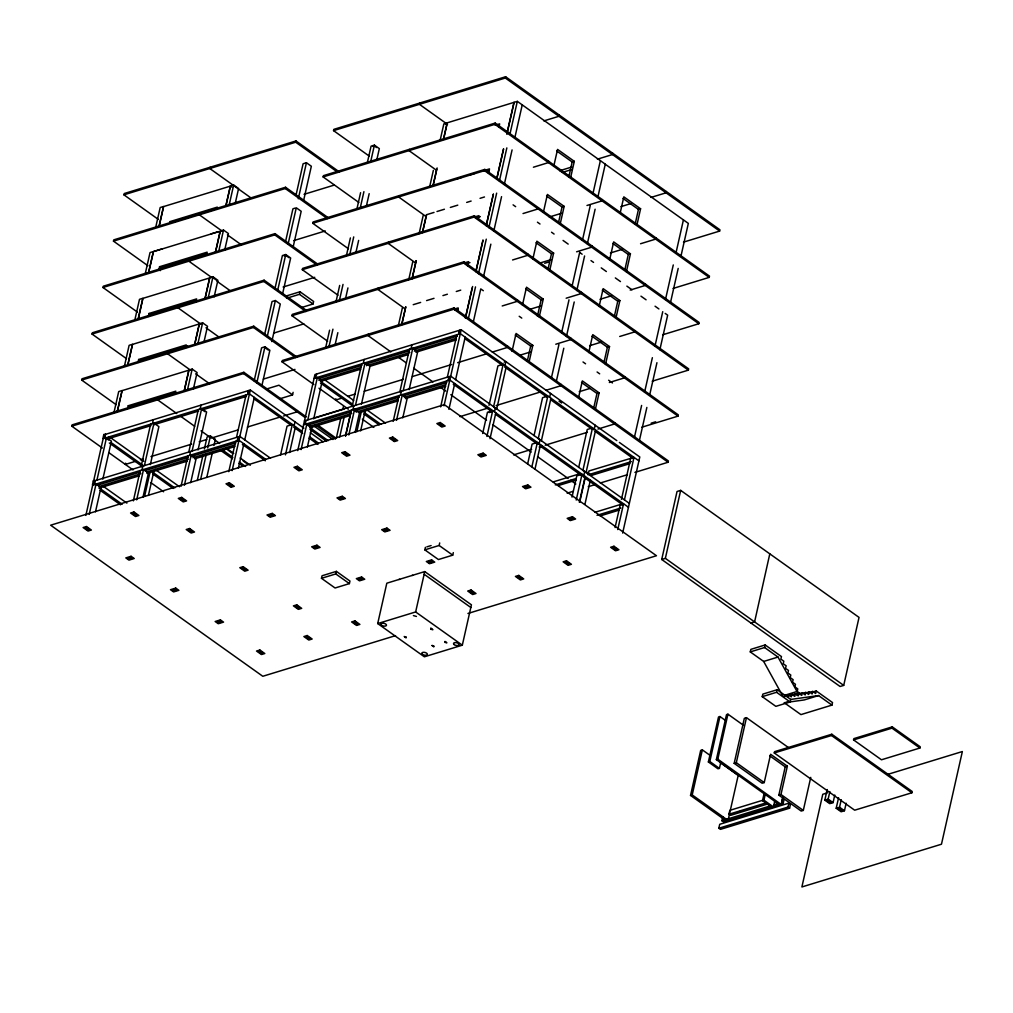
<?xml version="1.0" encoding="UTF-8"?>
<svg xmlns="http://www.w3.org/2000/svg" width="1013" height="1013" viewBox="0 0 1013 1013"><rect width="100%" height="100%" fill="white"/><g stroke="black" fill="none" stroke-linecap="round" stroke-linejoin="round"><path stroke-width="1.5" d="M116.115 404.668L81.673 380.065L81.964 378.799L253.744 326.186L297.113 357.171M126.486 358.653L92.044 334.062L92.335 332.783L264.114 280.183L306.205 310.244M102.389 448.037L71.771 426.169L72.062 424.89L243.842 372.29L306.344 416.938M137.413 312.105L102.971 287.502L103.263 286.223L275.042 233.623L317.145 263.697M147.911 265.735L113.481 241.132L113.76 239.866L285.552 187.253L328.921 218.238M158.357 219.416L123.915 194.825L124.206 193.546L295.986 140.946L339.355 171.919M85.864 515.414L92.702 485.062L238.954 440.288L265.761 459.37M94.26 484.594L95.133 480.694M104.706 438.211L105.58 434.311L250.325 390.03L303.925 428.195M89.207 514.401L96.045 484.049L100.958 487.544L95.488 511.818M96.919 480.149L106.492 437.667L111.405 441.161L102.857 479.098M113.963 412.595L118.698 391.575L122.041 390.549L117.305 411.569L122.142 390.625L188.937 370.163L184.163 391.157L188.849 370.1L192.179 369.074L197.092 372.569L193.369 389.081M124.384 366.339L129.12 345.319L132.462 344.293L127.727 365.313L132.564 344.369L199.371 323.919L194.585 344.901L199.27 323.843L202.613 322.818L207.513 326.313L204.132 341.33M134.754 320.323L139.49 299.316L142.833 298.291L138.097 319.31M145.29 273.586L150.025 252.566L152.254 251.882M155.774 227.039L160.181 207.526L163.511 206.5L159.117 226.026M125.637 463.156L125.346 464.435L135.894 461.206M133.349 500.878L140.187 470.526M141.06 466.638L150.633 424.143M167.854 352.486L167.563 353.765L190.533 370.163M178.225 306.483L177.933 307.762L200.903 324.16M189.152 259.923L188.861 261.202L211.831 277.6M141.972 469.981L142.846 466.081M152.431 423.599L153.305 419.699M157.952 398.59L157.661 399.869L176.794 413.532M199.65 213.553L199.371 214.832L222.328 231.23M210.096 167.246L209.805 168.525L250.629 197.674M136.679 499.852L143.529 469.513L148.43 473.008L142.96 497.282M144.403 465.613L153.976 423.117L158.889 426.625L150.342 464.562M144.606 496.243L150.076 471.969M148.417 495.433L153.887 471.159M225.924 205.563L230.318 186.05L233.661 185.024L238.574 188.519L235.193 203.537M187.443 390.094L192.179 369.074M197.864 343.838L202.613 322.818M208.235 297.822L212.971 276.802L217.884 280.31L214.161 296.822M218.77 251.085L223.506 230.065L228.419 233.56L224.696 250.072M229.267 204.537L233.661 185.024M181.061 486.265L187.899 455.913M188.773 452.026L198.358 409.531M189.684 455.369L190.571 451.481M200.143 408.986L201.017 405.086M184.404 485.24L191.242 454.9L196.155 458.395L190.685 482.669M192.115 451L201.688 408.505L206.601 412.012L198.054 449.949M193.04 457.762L193.622 455.154M197.282 480.529L203.031 455.002M204.385 449L207.095 436.996L210.425 435.97L215.338 439.465L213.984 445.467M200.612 479.504L206.373 453.989M207.728 447.974L210.425 435.97L210.375 436.78M206.88 476.996L212.299 452.976M81.673 380.065L253.453 327.465L253.744 326.186M92.044 334.062L263.823 281.462L264.114 280.183M71.771 426.169L243.551 373.569L243.842 372.29M102.971 287.502L274.764 234.902L275.042 233.623M113.481 241.132L285.261 188.532L285.552 187.253M123.915 194.825L295.695 142.213L295.986 140.946M228.773 471.653L235.624 441.301M236.498 437.413L246.07 394.918M237.283 440.794L238.169 436.894L237.409 440.756M247.78 394.437L248.654 390.537L247.856 394.374M232.116 470.64L250.325 390.03M254.162 380.837L261.607 347.814L264.95 346.788L269.863 350.283L261.747 386.32M264.596 334.594L272.041 301.557L275.371 300.532L280.284 304.039L271.826 341.571M274.966 288.578L282.399 255.555L285.742 254.529L290.655 258.024L282.538 294.061M285.489 241.828L292.934 208.805L295.163 208.121M295.986 195.294L303.09 163.764L306.433 162.738L311.346 166.246L303.558 200.777M256.833 382.825L264.95 346.788M267.255 336.569L275.371 300.532M277.625 290.554L285.742 254.529M288.161 243.816L296.277 207.779L301.19 211.286L293.074 247.311M298.303 198.776L306.433 162.738M238.397 468.057L243.867 443.783M244.753 439.883L254.326 397.4M327.63 341.204L291.921 315.689L292.2 314.41L463.979 261.81L678.279 414.861L677.988 416.14L641.824 427.22M338 295.188L302.292 269.686L302.57 268.407L474.363 215.807L688.65 368.859L688.371 370.138L652.207 381.205M348.459 248.78L312.738 223.278L313.03 221.999L484.809 169.399L699.109 322.451L698.818 323.729L662.654 334.796M358.83 202.448L323.122 176.933L323.413 175.667L495.192 123.067L709.48 276.118L709.201 277.385L673.037 288.464M369.276 156.129L333.556 130.626L333.847 129.347L505.626 76.747L719.926 229.799L719.635 231.078L683.471 242.145M313.903 384.573L282.007 361.793L282.298 360.514L454.077 307.914L668.377 460.966L668.086 462.245L634.936 472.4M286.552 298.265L299.443 294.314L300.013 291.769L313.612 301.456L313.042 304.001L301.583 307.509M279.677 398.831L292.554 394.893L293.124 392.335M280.563 454.951L287.059 426.118L292.301 424.51L285.463 454.862M294.112 425.726L294.986 421.839M297.417 410.556L297.126 411.835L283.564 415.988M289.617 452.545L295.429 426.739M297.746 450.62L314.929 374.569L316.6 374.063L315.562 377.963M305.116 424.346L306.103 420.42M301.089 449.595L306.901 423.801L311.814 427.296L307.37 447.024M307.775 419.901L317.36 377.418L322.273 380.913L313.713 418.85M325.54 348.206L329.592 330.187M335.961 301.95L339.684 285.438M346.332 255.947L350.384 237.928M356.867 209.197L360.59 192.685M367.352 162.662L371.075 146.151L374.417 145.125L379.331 148.62L376.963 159.13M328.87 347.18L332.935 329.174M339.304 300.937L343.027 284.412M349.675 254.921L353.727 236.903M360.197 208.184L363.92 191.66M370.695 161.637L374.417 145.125M335.138 344.686L337.848 332.669M345.572 298.43L347.94 287.92M355.93 252.414L358.64 240.41M366.465 205.677L369.175 193.66M335.873 398.78L335.582 400.059L343.116 397.742M336.354 437.983L340.748 418.47M342.774 409.467L343.458 406.466M339.697 436.97L344.091 417.445M378.09 288.11L377.811 289.389L404.592 308.522M388.46 242.107L388.182 243.386L414.963 262.506M398.919 195.699L398.628 196.965L425.422 216.098M409.303 149.367L409.011 150.633L435.793 169.766M419.737 103.047L419.445 104.326L447.505 124.371M368.188 334.214L367.909 335.493L390.866 351.891M345.458 436.008L351.283 410.214M352.157 406.314L361.73 363.832M345.623 435.957L350.359 414.937M352.828 409.733L353.702 405.846M363.287 363.35L364.161 359.45M348.801 434.982L354.613 409.189L359.526 412.684L355.082 432.412M355.5 405.289L365.073 362.806L369.986 366.301L361.438 404.238M356.183 412.126L356.766 409.531M366.63 365.731L367.213 363.135M321.476 578.309L322.045 575.764L336.367 571.37L349.966 581.057L349.384 583.615L335.075 587.996L321.476 578.309L335.784 573.928L349.384 583.615M356.829 431.69L361.274 411.962M360.641 430.88L365.427 409.632M335.784 573.928L336.367 571.37M398.299 325.933L402.364 307.914M408.733 279.677L412.785 261.658M419.103 233.661L423.155 215.642M429.626 186.924L433.349 170.399M440.123 140.376L443.846 123.865L517.326 101.363L605.28 164.169L597.822 197.256M405.707 306.888L401.642 324.907L405.808 306.964M412.063 278.651L416.128 260.632M426.498 214.629L422.434 232.635L426.6 214.693L434.02 212.426M432.969 185.898L436.692 169.386M443.466 139.351L447.176 122.839M393.183 421.395L398.995 395.602M399.869 391.702L409.455 349.219M400.54 395.121L401.427 391.233M410.999 348.738L411.873 344.851M396.526 420.37L402.338 394.576L407.251 398.071L402.807 417.799M403.212 390.676L412.785 348.193L417.698 351.688L409.151 389.625M377.71 623.565L386.814 583.197L424.751 571.585L471.425 604.824L462.321 645.18L424.384 656.804L377.71 623.565L415.647 611.953L462.321 645.18M323.122 176.933L494.901 124.333L495.192 123.067M333.556 130.626L505.335 78.026L505.626 76.747M291.921 315.689L463.701 263.089L463.979 261.81M302.292 269.686L474.071 217.073L474.363 215.807M312.738 223.278L484.518 170.665L484.809 169.399M454.077 307.914L453.799 309.193L668.086 462.245M440.655 406.859L446.48 381.065M447.353 377.165L456.926 334.67M448.139 380.546L449.025 376.659M448.265 380.508L449.139 376.621M443.998 405.833L461.181 329.782L616.828 440.63M465.41 317.955L472.172 287.933M475.831 271.712L482.935 240.182M503.499 148.924L496.737 178.946L503.6 149M506.88 133.906L513.984 102.389M468.411 318.437L475.515 286.907M478.491 273.687L486.278 239.157M488.861 227.672L496.649 193.141M499.396 180.934L506.842 147.898M509.881 134.387L517.326 101.363M448.911 409.341L454.723 383.534M455.609 379.647L465.182 337.152M473.324 321.931L480.757 288.908L483.328 290.731M483.745 275.688L490.849 244.158M493.774 231.179L501.562 196.649M504.309 184.429L512.084 149.899M514.794 137.895L522.239 104.858M453.305 552.617L452.735 555.162L438.426 559.543L424.827 549.856L425.397 547.311M415.647 611.953L424.751 571.585M424.827 549.856L439.136 545.475L439.705 542.93M482.669 433.513L487.456 412.266L492.711 410.658L486.898 436.451M489.026 405.339L497.915 365.883L503.157 364.275L493.584 406.757L496.712 408.986L506.285 366.491M517.554 300.076L517.276 301.355L502.207 305.964M527.925 254.073L527.646 255.339L512.578 259.961M538.384 207.665L538.093 208.931L523.025 213.553M548.767 161.32L548.476 162.599L533.408 167.221M559.201 115.013L558.91 116.292L543.842 120.902M507.652 346.18L507.374 347.459L492.305 352.068M494.483 411.848L495.357 407.948M504.968 365.49L505.842 361.59L504.183 362.097M490.026 438.68L495.838 412.886M512.046 351.346L516.073 333.454L532.825 345.382L529.128 361.78M522.467 305.09L526.494 287.198L543.247 299.126L539.22 317.018M532.838 259.075L536.865 241.183L553.617 253.111L549.59 271.003M543.373 212.337L547.4 194.445L564.152 206.373L560.126 224.266M553.858 165.803L557.555 149.405L574.308 161.333L570.61 177.731M527.342 360.932L530.698 346.028L532.825 345.382M537.434 316.17L541.119 299.772L543.247 299.126M548.134 268.673L551.49 253.769L553.617 253.111M558.67 221.923L562.025 207.019L564.152 206.373M568.825 176.895L572.18 161.979L574.308 161.333M527.672 463.802L532.116 444.074L537.371 442.466L531.901 466.74M534.028 435.615L542.575 397.678L547.818 396.07L538.245 438.566L541.373 440.794L550.945 398.299M551.439 377.748L558.923 344.572M561.544 332.96L569.002 299.823M572.231 285.489L579.715 252.3M582.437 240.246L590.25 205.563M592.922 193.711L600.405 160.523M540.018 439.756L539.144 443.656L537.472 444.163M549.628 397.286L550.515 393.399M535.029 468.968L540.499 444.694M556.34 381.306L563.798 348.219M566.432 336.557L574.219 301.975M576.802 290.541L584.59 255.96M587.337 243.804L595.125 209.21M602.342 199.586L602.051 200.865L586.983 205.474M612.776 153.28L612.485 154.546L597.417 159.168M571.129 338.342L570.851 339.608L555.782 344.23M581.5 292.326L581.221 293.605L566.153 298.215M591.959 245.918L591.668 247.197L576.6 251.806M561.227 384.446L560.949 385.712L545.88 390.334M578.651 397.299L582.348 380.901L599.101 392.829L595.403 409.227M588.743 352.537L592.782 334.645L609.522 346.573L605.495 364.465M599.114 306.521L603.14 288.629L619.893 300.557L616.195 316.955M609.649 259.784L613.675 241.892L630.428 253.82L626.401 271.712M620.133 213.249L623.831 196.851L640.583 208.779L636.886 225.177M572.003 497.117L576.79 475.869L582.032 474.261L576.22 500.067M578.689 467.424L587.236 429.487L592.491 427.879L582.906 470.374L586.033 472.602L595.619 430.107M593.618 408.378L596.974 393.475L599.101 392.829M604.039 362.135L607.407 347.218L609.522 346.573M614.41 316.119L617.765 301.216L619.893 300.557M624.945 269.369L628.301 254.466L630.428 253.82M635.1 224.342L638.456 209.425L640.583 208.779M583.805 475.452L584.678 471.564M594.302 429.094L595.138 425.181M579.347 502.296L585.159 476.49M579.689 502.271L585.159 477.984M588.084 474.844L588.971 470.956L634.011 457.382L624.426 499.865M584.944 504.246L590.414 479.972M624.704 376.608L624.426 377.874L609.357 382.496M635.075 330.593L634.796 331.871L619.728 336.481M645.534 284.184L645.243 285.463L630.175 290.073M655.918 237.852L655.626 239.131L640.558 243.74M666.351 191.533L666.06 192.812L650.992 197.421M614.802 422.7L614.511 423.978L597.936 429.056M634.505 436.97L641.609 405.441M644.585 392.221L652.372 357.69M654.955 346.205L662.743 311.675M665.49 299.468L673.278 264.937M675.988 252.921L683.42 219.897M615.081 527.545L620.209 504.791L623.552 503.765L617.74 529.558M621.438 499.371L630.668 458.395M639.418 440.465L646.864 407.441M649.84 394.222L656.943 362.692M659.868 349.7L667.656 315.17L665.199 313.422M670.403 302.963L678.191 268.432M680.901 256.416L688.334 223.392L605.268 164.233M622.653 533.053L639.798 456.977L619.386 442.44M661.717 559.48L677.039 491.495L680.673 490.381L859.037 617.398L843.715 685.383L840.081 686.497L661.717 559.48L665.351 558.366L843.715 685.383M665.351 558.366L680.673 490.381M726.372 820.961L690.537 795.433L700.679 750.392L702.351 749.886L710.037 755.356M690.537 795.433L692.208 794.926L702.351 749.886M720.75 762.434L719.407 768.373L717.976 768.804L708.378 761.953L718.521 716.963L719.952 716.52L726.321 721.066M708.378 761.953L709.809 761.51L719.952 716.52M782.998 797.041L781.302 804.537L779.871 804.98L716.356 759.623L726.511 714.634L727.942 714.19L743.187 725.08M716.356 759.623L717.799 759.18L727.942 714.19M769.804 553.845L754.596 621.906L750.848 622.944M782.239 695.07L763.675 661.451L750.278 651.903L750.848 649.358L765.17 644.964L781.466 656.576L780.896 659.134L783.796 661.198L783.226 663.743L786.126 665.807L785.556 668.365L788.456 670.429L787.886 672.974L790.786 675.051L790.203 677.596L793.116 679.66L792.533 682.218L795.446 684.282L794.863 686.827L797.763 688.891L797.193 691.448L784.315 695.387M718.837 828.254L719.736 824.291L788.924 803.106L790.482 804.221L789.596 808.184L720.408 829.368L718.837 828.254L788.025 807.07L789.596 808.184M787.354 766.183L785.227 766.828L778.845 795.154L780.972 794.509L787.354 766.183L770.602 754.254L764.22 782.58L762.105 783.226L734.184 763.346L744.34 718.306L746.454 717.66L788.975 747.936M783.125 803.575L781.567 802.461L782.454 798.497L784.024 799.612L783.125 803.575L723.485 821.847L721.914 820.733L722.813 816.769M734.184 763.346L736.312 762.7L746.454 717.66M750.278 651.903L764.587 647.522L765.17 644.964M767.727 803.967L730.449 815.389L728.879 814.275L729.474 811.679M790.735 699.426L790.153 701.971L775.844 706.352L762.245 696.665L762.814 694.12L777.136 689.739L790.735 699.426L818.555 695.564L831.952 705.111L832.521 702.553L816.225 690.955L811.932 692.259M762.245 696.665L776.553 692.284L777.136 689.739M774.78 800.954L773.426 806.956L771.995 807.386L762.51 800.612L764.182 793.192M774.274 752.95L774.552 751.671L831.8 734.235L912.194 791.482L911.903 792.761L854.668 810.197L774.274 752.95L831.508 735.514L911.903 792.761M762.51 800.612L763.941 800.169L765.284 794.23M787.823 697.349L788.405 694.804L791.305 696.868L791.875 694.323L794.787 696.387L795.357 693.842L798.257 695.906L798.839 693.361L801.739 695.425L802.309 692.879L805.221 694.943L805.791 692.398L808.691 694.462L809.273 691.917L812.173 693.981L812.743 691.436L815.655 693.5L816.225 690.955M788.025 807.07L788.924 803.106M778.845 795.154L801.182 811.058L803.309 810.413L810.742 777.376M831.508 735.514L831.8 734.235M834.775 795.04L833.066 802.625L829.723 803.651L824.81 800.156L827.203 789.532M824.81 800.156L828.153 799.13L829.862 791.546M846.146 803.233L844.462 810.742L841.119 811.768L836.206 808.26L838.574 797.75M853.566 739.908L853.858 738.629L892.263 726.865L920.184 746.746L919.893 748.025L881.475 759.788L853.566 739.908L891.984 728.144L919.893 748.025M836.206 808.26L839.549 807.247L841.233 799.738M891.984 728.144L892.263 726.865M159.168 226.064L163.612 206.576L230.42 186.113L231.762 187.076M138.148 319.348L142.934 298.354L209.742 277.904L204.955 298.886L209.64 277.828L212.971 276.802M148.354 316.449L149.025 313.473L196.623 298.898L195.952 301.874M158.889 269.699L159.56 266.736L207.159 252.161L206.487 255.124M127.562 408.708L128.233 405.744L175.831 391.17L175.16 394.133M137.983 362.451L138.654 359.488L186.253 344.914L185.582 347.877M160.219 270.661L160.902 267.685L207.007 253.567M225.975 205.601L230.42 186.113M220.264 231.154L215.49 252.148L220.176 231.091L223.506 230.065M433.032 185.936L437.135 167.955M443.529 139.401L447.277 122.915M412.126 278.689L416.229 260.708M488.507 173.35L489.52 168.892L483.568 170.716M498.991 126.828L499.662 123.852L495.205 125.219M467.601 266.102L468.614 261.645L464.144 263.013M478.301 218.605L478.984 215.642L474.515 217.01M457.509 310.877L458.193 307.901L282.007 361.793M506.905 133.931L514.085 102.452M476.199 270.23L483.036 240.246M465.436 317.981L472.615 286.502M372.695 146.442L374.354 145.935L376.595 147.531M445.454 124.168L447.126 123.649M217.314 207.121L169.715 221.695L171.058 222.657M172.539 222.202L217.162 208.526M304.065 194.319L334.201 185.1M162.156 248.856L153.368 251.541L148.632 272.56L153.47 251.617L218.783 231.61L211.223 233.826M456.787 178.921L461.257 177.554M470.184 174.818L474.641 173.451M486.392 171.222L489.368 170.311M293.631 240.638L325.274 230.951M559.746 170.703L571.801 167.006M284.02 255.846L285.691 255.339L289.034 257.72M436.996 211.514L444.416 209.235M450.354 207.424L457.775 205.145M466.676 202.423L471.134 201.055M480.048 198.333L484.493 196.965M196.484 300.317L150.367 314.435L149.025 313.473M475.857 217.96L480.314 216.605M283.121 287.008L314.764 277.321M285.691 296.151L300.013 291.769M549.312 217.01L561.367 213.325M620.855 206.652L631.403 203.423M187.595 345.876L139.997 360.451L138.654 359.488M465.486 263.975L469.956 262.608M273.7 333.1L303.837 323.869M538.929 263.342L550.983 259.657M413.228 304.685L420.648 302.418M426.587 300.595L434.007 298.329M442.922 295.593L447.379 294.226M456.281 291.503L460.738 290.136M610.421 252.971L622.476 249.274M175.68 392.575L129.575 406.694L128.233 405.744M455.065 310.231L458.041 309.32M263.329 379.115L294.973 369.416M266.077 389.144L278.955 385.206L292.554 394.893M316.449 374.063L459.598 330.238L458.712 334.125L459.509 330.301L461.181 329.782M529.989 309.294L540.537 306.065M106.276 439.325L151 425.625M153.989 424.713L198.725 411.012M203.195 409.645L246.438 396.4M314.017 378.431L460.307 333.682L638.924 460.877M318.614 378.621L361.869 365.376M366.339 364.009L409.581 350.764M414.051 349.396L457.294 336.151M318.918 380.344L360.666 367.567M368.124 365.275L409.872 352.499M414.355 351.118L456.103 338.342M320.475 381.458L360.742 369.137M369.682 366.389L408.454 354.525M415.912 352.233L456.179 339.912M600.038 299.304L612.093 295.606M140.414 459.813L143.428 458.902M150.962 456.584L191.647 444.125M199.181 441.82L206.715 439.515M211.236 438.135L238.359 429.829M247.4 427.055L280.55 416.9M347.636 396.362L355.17 394.057M364.211 391.284L403.389 379.293M412.443 376.519L451.621 364.528M457.648 362.679L486.278 353.917M304.444 420.927L450.696 376.14L629.339 503.372M315.398 417.837L344.027 409.062M519.618 355.297L530.166 352.068M97.311 485.252L140.554 472.007M145.024 470.64L188.266 457.395M191.254 456.483L235.991 442.782M99.097 486.519L140.845 473.742M146.809 471.906L188.57 459.13M194.534 457.294L234.788 444.973M303.558 424.827L449.81 380.04L628.465 507.26M99.173 488.089L139.427 475.768M146.885 473.476L187.152 461.156M194.597 458.864L234.864 446.543M308.167 425.004L351.41 411.759M354.398 410.847L399.122 397.147M403.605 395.779L446.847 382.534M309.953 426.27L351.701 413.494M357.665 411.671L397.932 399.337M405.39 397.058L445.644 384.725M310.029 427.841L350.283 415.52M359.235 412.772L398.008 400.907M405.453 398.628L445.72 386.295M589.591 345.712L601.646 342.014M459.978 416.634L487.101 408.328M496.142 405.555L541.36 391.714M489.076 412.57L492.66 411.468M579.208 391.714L589.769 388.486M513.553 454.9L531.635 449.354M539.169 447.05L542.183 446.125M545.197 445.201L587.388 432.285M651.156 423.168L655.677 421.788M553.174 481.909L580.018 473.691M555.289 484.898L576.156 478.503M589.579 474.388L631.327 461.611M558.34 485.556L576.232 480.073M591.149 475.502L629.909 463.637M567.128 493.154L573.155 491.318M588.224 486.696L595.758 484.391M600.278 483.011L627.402 474.704M426.828 546.868L431.12 545.551M594.922 512.312L621.754 504.094M621.83 505.082L623.501 504.575M597.024 515.3L620.88 507.994M600.076 515.959L619.462 510.02M395.526 635.645L262.798 676.279L50.65 525.203L444.314 404.656L656.462 555.732L467.93 613.473M404.2 636.443L406.048 637.924M405.099 637.076L406.238 636.949L405.314 637.228M763.675 661.451L777.997 657.057L798.776 694.715M784.113 696.121L788.405 694.804M784.72 696.513L791.875 694.323M789.634 695.589L795.357 693.842M795.977 694.234L798.839 693.361M796.585 694.627L802.309 692.879M802.929 693.272L805.791 692.398M804.98 693.234L809.273 691.917M807.019 693.183L812.743 691.436M788.924 701.68L784.632 702.997L800.941 714.608L831.952 705.111M818.555 695.564L804.233 699.945L784.151 702.731M729.765 810.375L762.561 800.333M728.879 814.275L766.157 802.853M737.717 812.198L742.2 810.831M721.914 820.733L771.121 805.664M774.109 804.753L778.579 803.385M827.279 792.9L822.771 794.281L801.891 886.957L941.47 844.222L962.35 751.545L887.312 774.514M562.367 172.4L571.433 169.64M544.703 263.266L549.236 261.886M416.432 616.448L413.418 615.587M215.338 439.465L213.73 439.161M556.719 150.975L572.18 161.979M622.995 198.421L638.456 209.425M546.564 196.016L562.025 207.019M612.84 243.462L628.301 254.466M513.085 204.854L515.655 206.677M537.434 222.189L539.992 224.012M551.528 232.23L554.086 234.054M563.063 240.436L568.179 244.095M579.677 252.465L582.133 254.212M590.984 260.582L593.555 262.405M601.241 267.875L606.369 271.535M615.334 277.917L620.463 281.563M626.87 286.122L631.985 289.781M640.963 296.163L646.079 299.81M655.056 306.205L658.893 308.94M536.029 242.753L551.49 253.769M602.304 290.199L617.765 301.216M525.671 288.768L541.119 299.772M591.947 336.215L607.407 347.218M519.2 316.284L521.771 318.107M583.007 361.97L585.565 363.794M597.1 371.999L599.671 373.835M608.636 380.217L612.472 382.952M515.237 335.012L530.698 346.028M581.513 382.458L596.974 393.475M559.049 401.173L561.607 402.997M592.428 428.689L593.998 429.803M465.018 338.735L502.017 365.085M504.575 366.909L546.691 396.893M550.515 399.616L591.351 428.702M595.138 431.399L633.416 458.661M586.527 471.919L591.44 475.414M537.321 443.276L538.878 444.39M453.254 384.18L491.533 411.443M495.357 414.178L536.194 443.251M540.018 445.973L582.133 475.971M583.412 476.87L622.97 505.044M299.443 294.314L313.042 304.001M764.587 647.522L777.997 657.057M365.022 363.616L367.25 365.212M403.402 396.184L405.631 397.78M797.193 691.448L800.093 693.512M212.92 277.625L216.276 280.006M776.553 692.284L790.153 701.971M324.261 379.508L353.613 400.414M366.364 409.505L385.51 423.13M322.109 382.496L352.727 404.301M364.211 412.481L380.799 424.295M320.437 383.003L353.613 406.631M363.819 413.912L379.128 424.814M354.563 409.999L356.804 411.595M266.014 348.396L268.242 349.991M313.764 425.865L332.91 439.503M307.965 425.409L310.193 426.992M310.333 427.942L328.199 440.668M769.779 755.825L785.227 766.828M309.94 429.36L326.528 441.174M828.153 799.13L833.066 802.625M839.549 807.247L844.462 810.742M310.307 432.741L323.071 441.833M301.773 431.183L249.413 393.905L103.161 438.68L93.576 481.175L239.84 436.388L270.458 458.193M309.421 436.641L318.361 442.998M254.162 398.983L291.162 425.333M293.719 427.157L302.646 433.513M309.028 438.059L317.968 444.416M439.136 545.475L452.735 555.162M736.312 762.7L764.22 782.58M780.972 794.509L803.309 810.413M720.281 762.637L738.198 775.401L728.043 820.441L692.208 794.926M201.638 409.328L204.993 411.709M242.398 444.428L265.368 460.788M424.143 574.257L470.817 607.496M412.734 575.27L412.012 575.485M214.604 439.794L219.707 443.428M226.089 447.974L233.75 453.419M240.119 457.965L250.338 465.233M222.645 450.114L232.851 457.382M239.233 461.928L245.615 466.474M220.973 450.633L232.458 458.8M238.84 463.346L242.664 466.081M399.641 579.271L398.932 579.499M109.303 436.768L143.757 461.308M155.242 469.488L179.491 486.747M106.441 438.477L108.682 440.06M110.987 442.478L142.884 465.195M153.09 472.476L174.793 487.924M109.315 442.998L142.491 466.626M152.697 473.894L173.122 488.431M102.642 485.86L126.891 503.119M99.211 487.937L122.18 504.284M100.097 490.267L120.509 504.803M505.335 78.026L719.635 231.078M494.901 124.333L709.201 277.385M484.518 170.665L698.818 323.729M474.071 217.073L688.371 370.138M295.695 142.213L336.519 171.374M463.701 263.089L677.988 416.14M285.261 188.532L327.351 218.593M274.764 234.902L316.854 264.963M227.431 234.877L241.461 244.893M398.514 357.361L406.175 362.819M413.823 368.289L432.956 381.952M440.617 387.422L445.72 391.069M450.81 394.703L486.531 420.218M492.913 424.776L531.179 452.102M537.561 456.66L568.166 478.516M570.724 480.339L575.827 483.986M263.823 281.462L305.926 311.523M216.934 281.247L230.964 291.263M253.453 327.465L295.555 357.526M319.006 388.207L348.345 409.163M362.375 419.192L373.848 427.385M206.006 327.794L218.757 336.911M317.829 425.131L335.683 437.882M243.551 373.569L304.786 417.293M314.992 424.586L335.392 439.161M195.623 373.81L209.666 383.826M717.799 759.18L781.302 804.537M709.809 761.51L719.407 768.373M763.941 800.169L773.426 806.956M180.618 416.267L194.661 426.283M201.03 430.842L209.957 437.223M227.824 449.975L232.927 453.621M243.133 460.902L246.957 463.637M108.758 452.583L132.994 469.893M150.861 482.657L163.612 491.761M159.56 266.736L160.902 267.685M93.323 480.909L92.436 484.809L94.108 484.303L94.994 480.403L93.323 480.909M103.807 434.552L102.933 438.452L104.605 437.945L105.479 434.045L103.807 434.552M493.306 194.167L486.202 225.696L493.407 194.243M86.472 526.532L83.129 527.558L88.042 531.053L91.385 530.04L86.472 526.532M133.944 511.996L130.601 513.021L135.514 516.516L138.857 515.49L133.944 511.996M181.669 497.383L178.326 498.409L183.239 501.904L186.582 500.891L181.669 497.383M229.381 482.77L226.038 483.796L230.951 487.291L234.294 486.278L229.381 482.77M86.422 527.342L84.75 527.862L88.093 530.242L89.764 529.736L86.422 527.342M133.893 512.806L132.222 513.325L135.577 515.706L137.249 515.199L133.893 512.806M181.606 498.193L179.947 498.713L183.29 501.093L184.961 500.587L181.606 498.193M229.331 483.581L227.659 484.1L231.015 486.481L232.673 485.974L229.331 483.581M297.328 466.284L293.985 467.31L298.898 470.817L302.241 469.791L297.328 466.284M345.04 451.684L341.698 452.697L346.611 456.205L349.954 455.179L345.04 451.684M392.765 437.072L389.423 438.085L394.336 441.592L397.678 440.566L392.765 437.072M440.237 422.522L436.894 423.548L441.807 427.055L445.15 426.03L440.237 422.522M297.278 467.107L295.606 467.613L298.949 469.994L300.62 469.488L297.278 467.107M344.99 452.494L343.318 453.001L346.674 455.381L348.345 454.875L344.99 452.494M392.702 437.882L391.031 438.388L394.386 440.782L396.058 440.262L392.702 437.882M440.186 423.345L438.515 423.852L441.871 426.232L443.529 425.726L440.186 423.345M189.57 528.507L186.24 529.533L191.153 533.028L194.483 532.002L189.57 528.507M189.52 529.318L187.848 529.824L191.204 532.218L192.875 531.698L189.52 529.318M131.082 556.289L125.827 557.897L128.955 560.126L134.21 558.518L131.082 556.289M272.269 513.388L267.027 514.997L270.154 517.225L275.397 515.617L272.269 513.388M131.019 557.099L127.448 558.201L129.006 559.303L132.589 558.214L131.019 557.099M272.218 514.199L268.648 515.3L270.205 516.415L273.789 515.313L272.218 514.199M342.267 496.281L337.025 497.889L340.153 500.118L345.395 498.51L342.267 496.281M483.138 453.14L477.883 454.748L481.01 456.977L486.253 455.369L483.138 453.14M342.217 497.092L338.633 498.193L340.203 499.295L343.774 498.206L342.217 497.092M483.074 453.963L479.504 455.052L481.061 456.167L484.645 455.078L483.074 453.963M243.171 566.672L239.828 567.698L244.741 571.193L248.084 570.167L243.171 566.672M175.743 588.097L170.488 589.705L173.616 591.921L178.87 590.313L175.743 588.097M243.12 567.483L241.449 568.002L244.791 570.382L246.463 569.876L243.12 567.483M316.942 545.197L311.687 546.805L314.815 549.033L320.07 547.425L316.942 545.197M175.692 588.908L172.109 589.997L173.666 591.111L177.25 590.022L175.692 588.908M316.879 546.007L313.308 547.109L314.866 548.223L318.449 547.121L316.879 546.007M386.928 528.09L381.686 529.698L384.813 531.914L390.056 530.318L386.928 528.09M527.798 484.948L522.543 486.557L525.671 488.785L530.926 487.177L527.798 484.948M386.877 528.9L383.307 529.989L384.864 531.103L388.448 530.014L386.877 528.9M527.748 485.759L524.164 486.86L525.722 487.975L529.305 486.873L527.748 485.759M220.403 619.893L215.161 621.501L218.276 623.729L223.531 622.121L220.403 619.893M361.603 577.005L356.348 578.613L359.476 580.842L364.731 579.233L361.603 577.005M220.353 620.716L216.769 621.805L218.339 622.919L221.91 621.83L220.353 620.716M361.552 577.815L357.969 578.917L359.526 580.031L363.11 578.93L361.552 577.815M431.601 559.885L426.346 561.493L429.474 563.722L434.716 562.114L431.601 559.885M572.459 516.757L567.204 518.365L570.332 520.593L575.587 518.985L572.459 516.757M431.538 560.708L427.967 561.797L429.525 562.911L433.108 561.822L431.538 560.708M572.408 517.567L568.825 518.669L570.395 519.783L573.966 518.681L572.408 517.567M296.771 604.837L293.428 605.863L298.341 609.357L301.684 608.344L296.771 604.837M296.708 605.647L295.049 606.167L298.392 608.547L300.063 608.041L296.708 605.647M259.872 650.017L256.53 651.042L261.443 654.537L264.786 653.524L259.872 650.017M307.23 635.518L303.887 636.544L308.8 640.039L312.143 639.013L307.23 635.518M354.955 620.906L351.612 621.931L356.525 625.426L359.868 624.413L354.955 620.906M259.822 650.84L258.15 651.346L261.506 653.727L263.165 653.22L259.822 650.84M307.18 636.329L305.508 636.848L308.864 639.228L310.535 638.722L307.18 636.329M354.892 621.716L353.233 622.235L356.576 624.616L358.247 624.109L354.892 621.716M471.07 590.009L467.727 591.035L472.64 594.542L475.983 593.517L471.07 590.009M518.783 575.409L515.44 576.422L520.353 579.93L523.696 578.904L518.783 575.409M566.495 560.797L563.165 561.81L568.078 565.317L571.408 564.292L566.495 560.797M613.979 546.248L610.636 547.273L615.549 550.781L618.892 549.755L613.979 546.248M471.007 590.832L469.336 591.339L472.691 593.719L474.363 593.213L471.007 590.832M518.732 576.22L517.061 576.726L520.403 579.107L522.075 578.6L518.732 576.22M566.444 561.607L564.773 562.114L568.128 564.507L569.8 563.988L566.444 561.607M613.929 547.071L612.257 547.577L615.6 549.958L617.272 549.451L613.929 547.071M430.88 628.263L431.614 628.946L430.702 629.238L432.893 629.693L430.88 628.263M432.07 645.496L433.881 646.788L433.07 646.218L433.893 645.965L432.07 645.496M445.074 641.52L445.733 642.141L444.91 642.381L446.885 642.812L445.074 641.52M828.102 799.941L826.431 800.46L829.786 802.84L831.445 802.334L828.102 799.941M839.486 808.057L837.814 808.564L841.17 810.957L842.841 810.438L839.486 808.057M381.458 625.122A2.836 1.38 12.7 0 0 386.244 625.692A2.836 1.38 12.7 0 0 383.446 623.236A2.836 1.38 12.7 0 0 381.458 625.122M422.332 654.221A2.836 1.38 12.7 0 0 427.119 654.791A2.836 1.38 12.7 0 0 424.32 652.334A2.836 1.38 12.7 0 0 422.332 654.221M454.052 644.509A2.836 1.393 12.7 0 0 458.851 645.078A2.836 1.393 12.7 0 0 456.053 642.609A2.836 1.393 12.7 0 0 454.052 644.509"/></g></svg>
